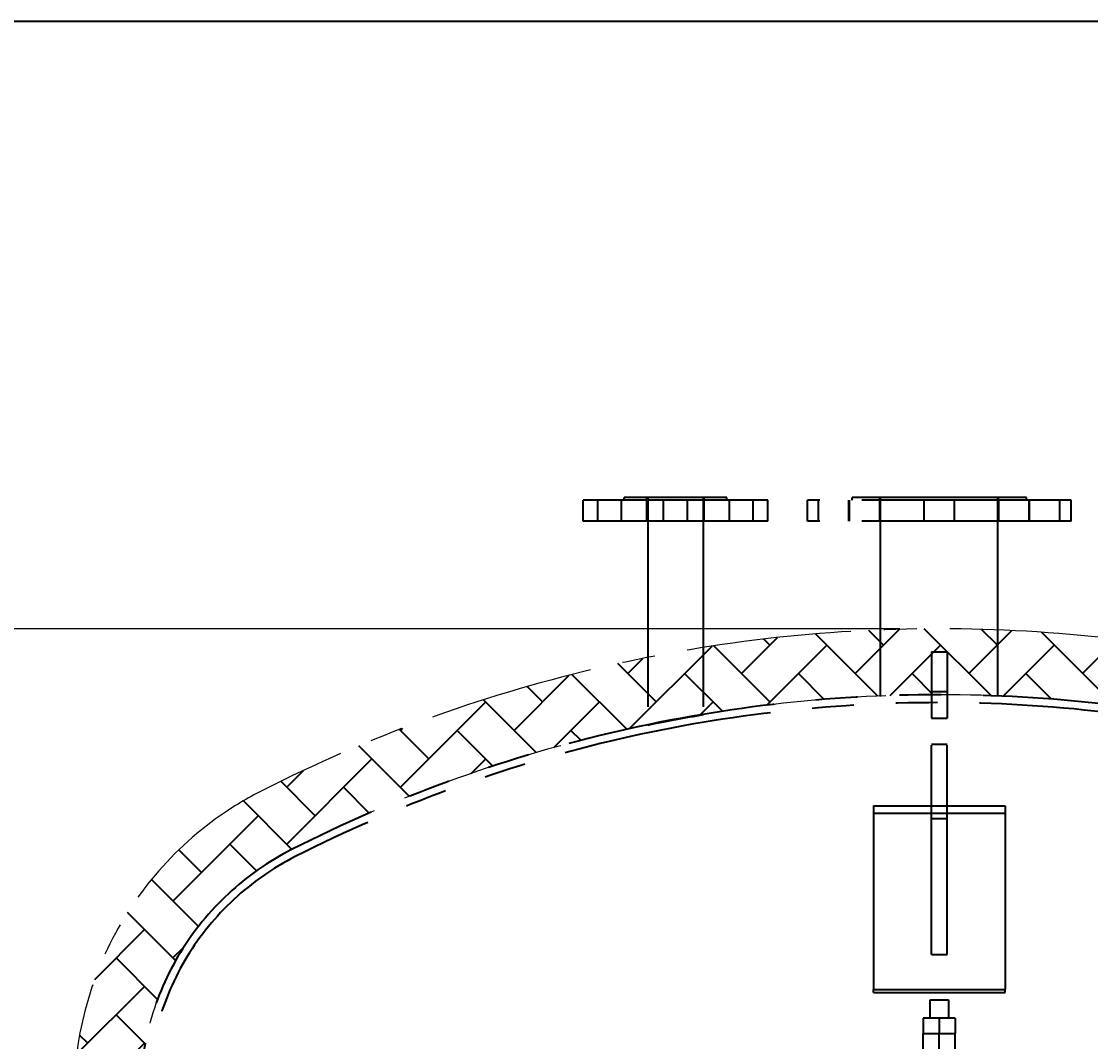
# Model space of a CAD drawing. Header units: millimetres. Extents: x -46397 to 283259, y -8690 to 23983.
# Drawn here: x 272189 to 272999, y 6842 to 7615 of the extents above; entities that cross this region are included whole.
import ezdxf

# ---------------------------------------------------------------- set-up
doc = ezdxf.new("R2010")
doc.units = ezdxf.units.MM
doc.linetypes.add('CENTER', pattern=[2, 1.25, -0.25, 0.25, -0.25])
doc.linetypes.add('PHANTOM', pattern=[63.50000000000001, 31.75, -6.35, 6.35, -6.35, 6.35, -6.35])
doc.layers.get('Defpoints').update_dxf_attribs({"lineweight": 0})
for name, color, linetype, lineweight in [('Dtext', 255, 'Continuous', 20), ('DUONGTAM', 1, 'CENTER', 0), ('PHANTOM 2', 8, 'Continuous', 0)]:
    doc.layers.add(name, color=color, linetype=linetype, lineweight=lineweight)
doc.styles.add('Chu va so', font='arial.ttf')
doc.styles.add('GHI CHÚ 1', font='isocp_IV25.ttf', dxfattribs={"width": 0.8})
doc.styles.add('TCVN', font='arial.ttf')
doc.dimstyles.new('1-30SCALE', dxfattribs={"dimtxt": 75, "dimasz": 75, "dimexe": 37.5, "dimexo": 30, "dimgap": 30, "dimtad": 1, "dimtoh": 1, "dimdec": 0, "dimdsep": 46, "dimtxsty": 'GHI CHÚ 1', "dimcen": 0.09, "dimclrd": 256, "dimclre": 256, "dimclrt": 2, "dimadec": 0, "dimazin": 0, "dimtfac": 1, "dimtdec": 0, "dimtofl": 0, "dimtmove": 0, "dimatfit": 3, "dimfxl": 1, "dimlwd": 0, "dimlwe": 0, "dimarcsym": 0})

# ---------------------------------------------------------------- blocks, each defined once
blk = doc.blocks.new('BO-3')
at = {"color": 251, "linetype": 'PHANTOM', "ltscale": 5, "extrusion": (0, 1, 0)}
for p, q in [((-129.9999999963038, 4981.230927183464), (-269.9999999963038, 4981.230927183464)), ((-269.9999999963038, 4965.230927183464), (-269.9999999963038, 4981.230927183464)), ((-258.9999999963038, 4965.230927183464), (-258.9999999963038, 4981.230927183464)), ((-240.9999999963038, 4965.230927183464), (-240.9999999963038, 4981.230927183464)), ((-160.9999999963038, 4983.230927183464), (-238.9999999963038, 4983.230927183464)), ((-238.9999999963038, 4981.230927183464), (-238.9999999963038, 4983.230927183464)), ((-221.7499999963038, 4965.230927183464), (-221.7499999963038, 4983.230927183464)), ((-221.0999999963096, 4983.230927183464), (-221.0999999963096, 4810.485748623531)), ((-208.9999999963038, 4965.230927183464), (-208.9999999963038, 4981.230927183464)), ((-190.9999999963038, 4965.230927183464), (-190.9999999963038, 4981.230927183464)), ((-178.899999996298, 4983.230927183464), (-178.899999996298, 4818.394224950793)), ((-178.2499999963038, 4965.230927183464), (-178.2499999963038, 4983.230927183464)), ((-160.9999999963038, 4981.230927183464), (-160.9999999963038, 4983.230927183464)), ((-158.9999999963038, 4965.230927183464), (-158.9999999963038, 4981.230927183464)), ((-140.9999999963038, 4965.230927183464), (-140.9999999963038, 4981.230927183464)), ((-129.9999999963038, 4965.230927183464), (-129.9999999963038, 4981.230927183464)), ((100.0000000036962, 4981.230927183464), (-99.99999999633292, 4981.230927183464)), ((-99.99999999633292, 4965.230927183464), (-99.99999999633292, 4981.230927183464)), ((-91.49999999630381, 4965.230927183464), (-91.49999999630381, 4981.230927183464)), ((-68.49999999630381, 4965.230927183464), (-68.49999999630381, 4981.230927183464)), ((-68.06854249123717, 4965.230927183464), (-68.06854249123717, 4981.230927183464)), ((66.00000000369619, 4983.230927183464), (-65.99999999633292, 4983.230927183464)), ((-65.99999999633292, 4981.230927183464), (-65.99999999633292, 4983.230927183464)), ((-45.06854249123717, 4965.230927183464), (-45.06854249123717, 4981.230927183464)), ((-44.99999999633292, 4965.230927183464), (-44.99999999633292, 4983.230927183464)), ((-44.44999999628635, 4832.320878565234), (-44.44999999628635, 4983.230927183464)), ((-11.49999999630381, 4965.230927183464), (-11.49999999630381, 4981.230927183464)), ((11.50000000369619, 4965.230927183464), (11.50000000369619, 4981.230927183464)), ((44.45000000367872, 4832.320873874947), (44.45000000367872, 4983.230927183464)), ((45.00000000369619, 4965.230927183464), (45.00000000369619, 4983.230927183464)), ((45.06854249862954, 4965.230927183464), (45.06854249862954, 4981.230927183464)), ((66.00000000369619, 4981.230927183464), (66.00000000369619, 4983.230927183464)), ((68.06854249862954, 4965.230927183464), (68.06854249862954, 4981.230927183464)), ((68.50000000369619, 4965.230927183464), (68.50000000369619, 4981.230927183464)), ((91.50000000369619, 4965.230927183464), (91.50000000369619, 4981.230927183464)), ((100.0000000036962, 4965.230927183464), (100.0000000036962, 4981.230927183464)), ((-129.9999999963038, 4965.230927183464), (-269.9999999963038, 4965.230927183464)), ((100.0000000036962, 4965.230927183464), (-99.99999999633292, 4965.230927183464)), ((-5.999999996332917, 4865.989645386075), (-5.999999996332917, 4815.989645386075)), ((6.000000003667083, 4865.989645386075), (-5.999999996332917, 4865.989645386075)), ((6.000000003667083, 4865.989645386075), (6.000000003667083, 4815.989645386075)), ((6.000000003841706, 4835.989645386075), (-5.999999996158294, 4835.989645386075)), ((-5.999999996332917, 4815.989645386075), (6.000000003667083, 4815.989645386075)), ((-5.999999996332917, 4636.731939581961), (-5.999999996332917, 4815.989645386075)), ((6.000000003667083, 4636.731939581961), (6.000000003667083, 4815.989645386075)), ((6.000000003841706, 4795.989645386075), (-5.999999996158294, 4795.989645386075)), ((-49.99999999633292, 4749.434911238273), (-5.999999996332917, 4749.434911238273)), ((-49.99999999633292, 4749.434911238273), (-49.99999999633292, 4720.284192440526)), ((-49.99999999633292, 4743.922801435769), (50.00000000366708, 4743.922801435769)), ((-5.999999996332917, 4749.434911238273), (6.000000003667083, 4749.434911238273)), ((6.000000003667083, 4749.434911238273), (50.00000000366708, 4749.434911238273)), ((50.00000000366708, 4749.434911238273), (50.00000000366708, 4720.284192440526)), ((-5.999999996332917, 4740.00050921919), (6.000000003667083, 4740.00050921919)), ((-49.99999999633292, 4720.284192440526), (-49.99999999633292, 4610.360604277139)), ((50.00000000366708, 4720.284192440526), (50.00000000366708, 4610.360604277139)), ((-5.999999996332917, 4636.731939581961), (6.000000003667083, 4636.731939581961)), ((-49.99999999633292, 4608.062096263788), (-49.99999999633292, 4610.360604277139)), ((-49.99999999633292, 4610.360604277139), (50.00000000366708, 4610.360604277139)), ((-49.99999999633292, 4608.06209626378), (50.00000000366708, 4608.06209626378)), ((50.00000000366708, 4608.062096263788), (50.00000000366708, 4610.360604277139)), ((-12.17113349825377, 4588.616878170191), (-12.17113349825377, 4576.644997531568)), ((-0.01061421743361279, 4588.616878170191), (-12.17113349825377, 4588.616878170191)), ((12.14990506344475, 4588.616878170191), (-0.01061421743361279, 4588.616878170191)), ((-0.01061421743361279, 4588.616878170191), (-0.01061421743361279, 4576.958925838137)), ((12.14990506344475, 4588.616878170191), (12.14990506344475, 4576.958925838137)), ((-12.16057650261791, 4576.644997531568), (-12.17113349825377, 4576.644997531568)), ((-12.16057650261791, 4576.958925838137), (-5.72217395529151e-05, 4576.958925838137)), ((-12.16057650261791, 4565.313647802881), (-12.16057650261791, 4576.958925838137)), ((-5.72217395529151e-05, 4565.313647802881), (-5.72217395529151e-05, 4576.958925838137)), ((-5.72217395529151e-05, 4576.958925838137), (12.16046205913881, 4576.958925838137)), ((12.16046205913881, 4565.313647802881), (12.16046205913881, 4576.958925838137))]:
    blk.add_line(p, q, dxfattribs=at)
at = {"color": 251, "linetype": 'PHANTOM', "ltscale": 5}
blk.add_lwpolyline([(-606.0000573569491, 4477.681669438239), (-606.0000573569491, 4527.674642029956, -0.2844896771697005), (-491.0339997755441, 4716.345409370998, -0.2389866582865144), (491.033753531286, 4716.34547604927, -0.2844896771696986), (605.9999426430436, 4527.674642030014), (605.9999426430509, 4477.681669438297)], format="xyb", close=True, dxfattribs=at)
blk.add_lwpolyline([(-600.0000573569491, 4477.681669438239), (-600.0000573569491, 4527.696005619112, -0.2845175878861647), (-488.3209742624063, 4710.993821516439, -0.2389866582865143), (488.3208595484789, 4710.993821516498, -0.284517587886162), (599.9999426430436, 4527.69600561917), (599.9999426430509, 4477.681669438297)], format="xyb", dxfattribs=at)
blk.add_lwpolyline([(-7.000077500997577, 4602.442789373707), (6.999922499002423, 4602.442789373707), (6.999942778260447, 4588.616878170191), (-7.000057221739553, 4588.616878170191)], close=True, dxfattribs=at)
blk.add_arc((-5.72407734580338e-05, 3747.230927163091), 1086.000000020891, 99.48171915702001, 101.7470362451003, dxfattribs=at)
blk = doc.blocks.new('*D1393')
at = {"layer": 'Defpoints', "color": 0, "transparency": 16777216}
for p in [(271771.5776883485, 7155.100949427105), (272884.7518629351, 7155.100949427106, -1.499105149169903), (272884.7513327277, 4843.072603911869, -1.499105149169903)]:
    blk.add_point(p, dxfattribs=at)
at = {"layer": 'PHANTOM 2', "linetype": 'Continuous', "lineweight": 0, "transparency": 16777216}
for p, q in [((272854.7518629351, 7155.100949427106), (271741.5776883485, 7155.100949427105)), ((271771.5776883485, 4933.072603911868), (271771.5776883485, 7065.100949427105)), ((272854.7513327277, 4843.072603911869), (271741.5776883485, 4843.072603911868))]:
    blk.add_line(p, q, dxfattribs=at)
at = {"layer": 'PHANTOM 2', "transparency": 16777216}
for points in [[(271756.5776883485, 7065.100949427105), (271786.5776883485, 7065.100949427105), (271771.5776883485, 7155.100949427105)], [(271756.5776883485, 4933.072603911868), (271786.5776883485, 4933.072603911868), (271771.5776883485, 4843.072603911868)]]:
    blk.add_solid(points, dxfattribs=at)
at = {"layer": 'PHANTOM 2', "color": 2, "transparency": 16777216, "insert": (271692.2156321354, 5999.086776669408), "char_height": 95, "attachment_point": 5, "rotation": 90, "style": 'GHI CHÚ 1'}
blk.add_mtext('2312', dxfattribs=at)
blk = doc.blocks.new('*U1840')
at = {"lineweight": 25}
for points in [[(0, 0), (16755.87448414474, 0), (16755.87448414474, 10975.97352968365), (0, 10975.97352968365)], [(0, 0), (12669.0758857044, 0), (12669.0758857044, 10975.97352968365), (0, 10975.97352968365)]]:
    blk.add_lwpolyline(points, close=True, dxfattribs=at)
at = {"layer": 'Dtext', "ltscale": 0.1}
for tag, p, height, style in [('FOR_APPROVAL3', (13506.88379500667, 4117.459143427712, -0.6601965626605263), 87.57402098765583, 'TCVN'), ('REV_3', (12777.01998178306, 4122.595541921245), 72.97835082304653, 'TCVN'), ('FOR_APPROVAL2', (13506.88379500667, 3845.005903531679, -0.6601965626605263), 87.57402098765583, 'TCVN'), ('REV_2', (12777.01998178306, 3850.142302026221), 72.97835082304653, 'TCVN'), ('FOR_APPROVAL1', (13506.88379500667, 3572.552675478804, -0.6318194461300569), 87.57402098765583, 'TCVN'), ('REV_1', (12777.01998138832, 3577.689062130215), 72.97835082304653, 'TCVN'), ('NGUOI_VE', (14284.44757114597, 3301.342667131742, -0.6133649869149843), 87.57402098765583, 'TCVN'), ('NGUOI_KIEM_2', (15058.3308489532, 3301.342667131742, -0.712834296636296), 87.57402098765583, 'TCVN'), ('NGUOI_DUYET', (15993.13131146353, 3301.342667131742, -0.712834296636296), 87.57402098765583, 'TCVN'), ('REV_0', (12777.01998178306, 3305.235822235195), 72.97835082304653, 'TCVN'), ('1.1_A4', (16040.01854118213, 166.2027495990373, -0.6779322583101781), 87.57402098765583, 'Chu va so'), ('A4_A4', (16331.43570809459, 166.2027495990373, -0.6779322583101781), 87.57402098765583, 'Chu va so'), ('REV.', (16571.40580941325, 166.2027495990373, -0.6779322583101781), 87.57402098765583, 'Chu va so')]:
    blk.add_attdef(tag, p, '', height=height, dxfattribs=dict(at, style=style))
for tag, p, height, style, width in [('NGAY_REV03', (12961.97731521531, 4117.459159217214, -0.6601965626605263), 75.8974848559684, 'TCVN', 0.95), ('NGAY_REV02', (12961.97731521531, 3845.005919322218, -0.6601965626605263), 75.8974848559684, 'TCVN', 0.95), ('NGAY_REV01', (12961.97731521531, 3572.552679426186, -0.6601965626605263), 75.8974848559684, 'TCVN', 0.95), ('NGAY_REV0', (12961.97731521531, 3300.099439530181, -0.7169507981882811), 75.8974848559684, 'TCVN', 0.95), ('DWD.NO', (12955.19321075817, 71.04984279513532, -0.6779322583101781), 116.7653613168744, 'Chu va so', 0.85)]:
    blk.add_attdef(tag, p, '', height=height, dxfattribs=dict(at, style=style, width=width))
at = {"layer": 'Dtext', "lineweight": 25, "ltscale": 0.1, "style": 'Chu va so'}
for tag, p, height in [('PROJECT_CODE', (13799.12366572146, 1371.995185943195), 175.1480419753117), ('TITLE1', (13040.5960709774, 1046.318567712862, -0.6779322583104245), 116.7653613168744), ('TITLE2', (13040.5960709774, 771.7328020906507, -0.6779322583104245), 116.7653613168744), ('TITLE3', (13040.5960709774, 499.2795621956276, -0.6779322583104245), 116.7653613168744)]:
    blk.add_attdef(tag, p, '', height=height, dxfattribs=at)

msp = doc.modelspace()

# ---------------------------------------------------------------- block references
msp.add_blockref('BO-3', (272884.7513307715, 2271.40510708469, -1.499105149169903))

# ---------------------------------------------------------------- dimensions: what is measured, and where the dimension line sits
at = {"layer": 'PHANTOM 2'}
dim = msp.add_linear_dim(base=(271771.5776883485, 7155.100949427105), p1=(272884.7513327276, 4843.072603911867, -1.499105149169903), p2=(272884.751862935, 7155.100949427102, -1.499105149169903), angle=90, dimstyle='1-30SCALE', override={"dimtxt": 95, "dimasz": 90, "dimexe": 30, "dimtmove": 1}, dxfattribs=at)
dim.commit()
dim.dimension.update_dxf_attribs({"geometry": '*D1393', "text_midpoint": (271692.2156321354, 5999.086776669408)})

# ---------------------------------------------------------------- next in the draw order: block references
at = {"xscale": 0.9084576280678549, "yscale": 0.9084576280678549, "zscale": 0.9084576280678549}
msp.add_blockref('*U1840', (263172.6264362459, -2355.823894931033), dxfattribs=at)

# ---------------------------------------------------------------- next in the draw order: hatches: boundary and pattern name
h = msp.add_hatch()
h.set_pattern_fill('AR-HBONE', color=1, scale=0.3)
h.set_pattern_definition([(45, (5396.137419926235, -4000), (0, 43.10522938113193), [91.44, -30.48]), (135, (5417.690019926235, -3978.4474), (4.263256414560601e-15, 43.10522938113193), [91.44, -30.48])])
edge = h.paths.add_edge_path()
edge.add_line((273540.7513327089, 5199.261109619072), (273540.7513327089, 6798.912442432027))
edge.add_arc((273280.8893544574, 6800.563402657493), 259.8672226550366, 359.6359922254444, 423.1169667415435)
edge.add_arc((272884.7513326946, 6019.099605870455), 1136.00134355679, 63.1183280641451, 116.8816184490646)
edge.add_arc((272488.6141857593, 6800.562869097663), 259.8680940998796, 116.8829182880217, 180.3638907443265)
edge.add_line((272228.7513327089, 6798.912434122027), (272228.7513327089, 5199.261117929082))
edge.add_arc((272488.6131913426, 5197.610076502826), 259.8671035556069, 179.6359741550151, 243.1169466113345)
edge.add_arc((272884.7513327276, 5979.073958099016), 1136.001354187139, 243.1183200120746, 296.8816103969757)
edge.add_arc((273280.8883687865, 5197.610750510788), 259.8682044877388, 296.88289934597, 360.3638738621672)
edge = h.paths.add_edge_path(flags=16)
edge.add_line((272278.7513327089, 5199.093803433891), (272278.7513327089, 6799.079748617209))
edge.add_arc((272488.6131913428, 6800.563475548173), 209.8671035557809, 116.88305338869239, 180.4050753922423, ccw=False)
edge.add_arc((272884.7513327109, 6019.100949133954), 1086.000145450308, 63.11835869769362, 116.88164908259421, ccw=False)
edge.add_arc((273280.8893544576, 6800.563402657606), 209.8672226548663, -0.40505526201701514, 63.11696674156889, ccw=False)
edge.add_line((273490.7513327089, 6799.079748617267), (273490.7513327089, 5199.093803433832))
edge.add_arc((273280.8893544574, 5197.610149393497), 209.8672226549791, -63.11696674152728, 0.4050552620158214, ccw=False)
edge.add_arc((272884.7513327109, 5979.072602916909), 1086.000145450101, 243.11835091740022, 296.8816413023147, ccw=False)
edge.add_arc((272488.6131913428, 5197.610076502926), 209.8671035557798, 179.5949246077577, 243.11694661130758, ccw=False)

# ---------------------------------------------------------------- next in the draw order: linework, layer by layer
at = {"layer": 'DUONGTAM', "color": 5, "lineweight": 0, "ltscale": 100, "elevation": -1.499105149169903}
msp.add_lwpolyline([(272228.7513327089, 6749.086776025608), (272228.7513327089, 5249.086776025608), (272228.7513327089, 5199.261117929082, 0.2842960782398918), (272371.1088443474, 4965.826470638191, 0.2389866582865138), (273398.3925904259, 4965.825846773267, 0.2842960879540954), (273540.7513327089, 5199.261109619072), (273540.7513327089, 5249.08677602555), (273540.7513327089, 6749.08677602555), (273540.7513327089, 6798.912442432027, 0.2842960879540954), (273398.3936738714, 7032.347156034441, 0.2389866582865138), (272371.1099374056, 7032.347635529659, 0.2842960782398824), (272228.7513327089, 6798.912434122027)], format="xyb", close=True, dxfattribs=at)
msp.add_lwpolyline([(272278.7513327089, 6749.086776025608), (272278.7513327089, 5249.086776025608), (272278.7513327089, 5199.093803433891, 0.2844896771697005), (272393.7173902902, 5010.423036092849, 0.2389866582865144), (273375.7851435971, 5010.422969414576, 0.2844896771696986), (273490.7513327089, 5199.093803433832), (273490.7513327089, 5249.08677602555), (273490.7513327089, 6749.08677602555), (273490.7513327089, 6799.079748617267, 0.2844896771696986), (273375.7851435971, 6987.750582636523, 0.2389866582865144), (272393.7173902902, 6987.750515958251, 0.2844896771697005), (272278.7513327089, 6799.079748617209), (272278.7513327089, 6749.086776025491)], format="xyb", dxfattribs=at)

doc.saveas('drawing.dxf')
